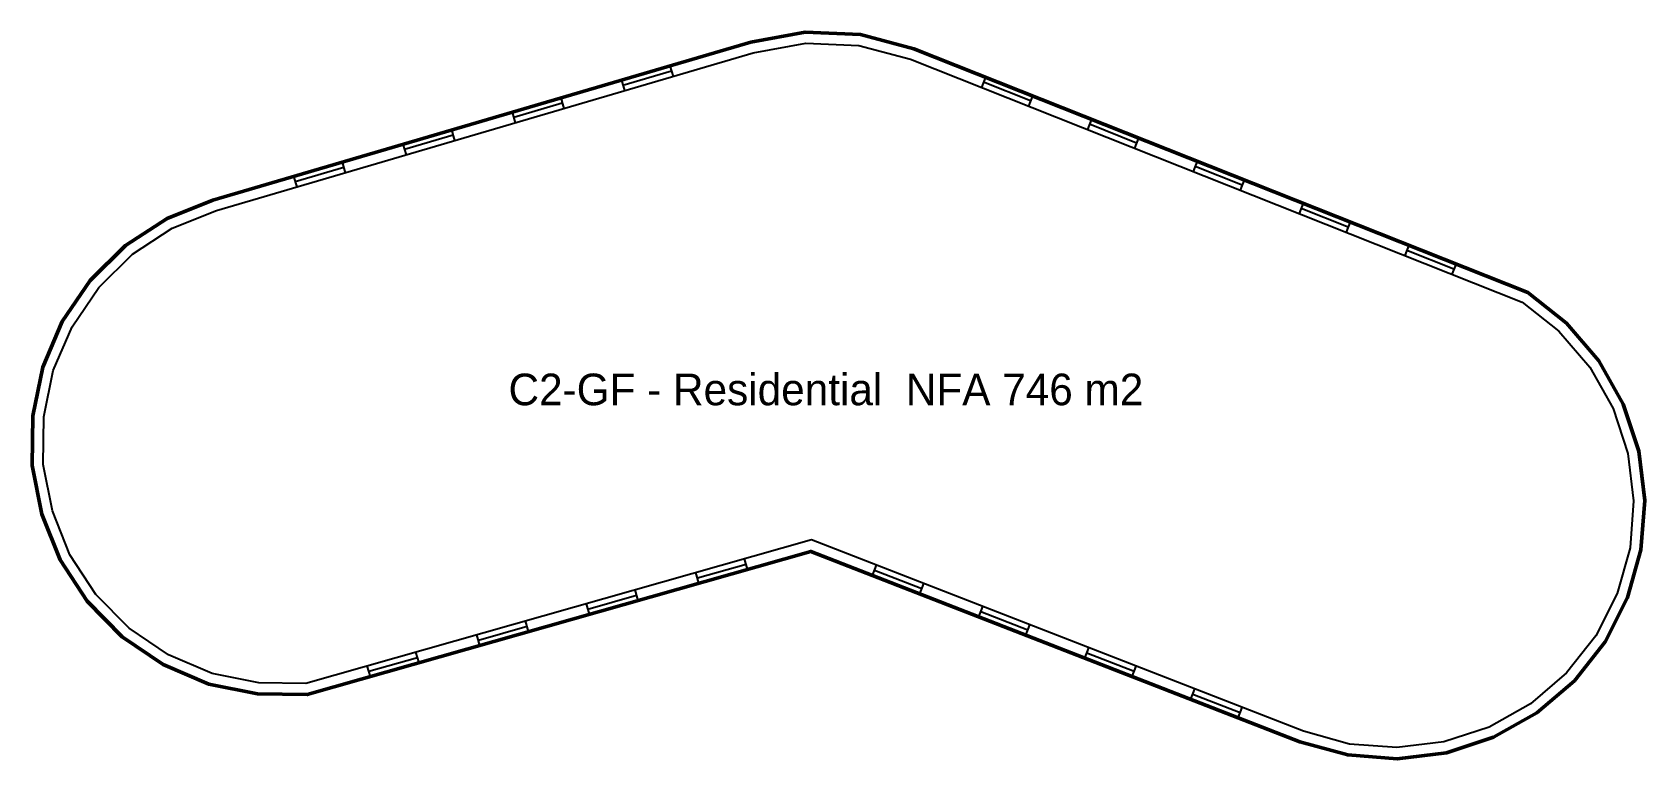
# Model space of a CAD drawing. Header units: metres. Extents: x 0 to 51, y -63 to -40.
import ezdxf
from ezdxf.enums import TextEntityAlignment as Align

# ---------------------------------------------------------------- set-up
doc = ezdxf.new("R2010")
doc.units = ezdxf.units.M
for name, color, linetype in [('TEXT', 250, 'Continuous'), ('WALL', 7, 'Continuous'), ('WINDOW', 5, 'Continuous')]:
    doc.layers.add(name, color=color, linetype=linetype)

msp = doc.modelspace()

# ---------------------------------------------------------------- linework, layer by layer
at = {"layer": 'WALL', "lineweight": 50}
msp.add_lwpolyline([(22.74, -40.33), (5.74, -45.33), (4.29, -45.91), (2.98, -46.77), (1.86, -47.87), (0.98, -49.17), (0.36, -50.61), (0.05, -52.15), (0.03, -53.72), (0.33, -55.26), (0.91, -56.71), (1.77, -58.02), (2.87, -59.14), (4.17, -60.02), (5.61, -60.64), (7.15, -60.95), (8.72, -60.97), (24.64, -56.44), (40.1, -62.46), (41.61, -62.88), (43.17, -63), (44.73, -62.81), (46.22, -62.32), (47.59, -61.55), (48.78, -60.53), (49.75, -59.3), (50.46, -57.9), (50.88, -56.39), (51, -54.83), (50.81, -53.27), (50.32, -51.78), (49.55, -50.41), (48.53, -49.22), (47.3, -48.25), (27.9, -40.54), (26.21, -40.09), (24.46, -40.02)], close=True, dxfattribs=at)
at = {"layer": 'WALL'}
msp.add_lwpolyline([(22.821, -40.671), (24.484, -40.371), (26.157, -40.438), (27.79, -40.873), (47.123, -48.556), (48.286, -49.474), (49.262, -50.612), (49.998, -51.922), (50.467, -53.347), (50.648, -54.838), (50.534, -56.329), (50.132, -57.773), (49.454, -59.111), (48.526, -60.286), (47.388, -61.262), (46.078, -61.998), (44.653, -62.467), (43.162, -62.648), (41.671, -62.534), (40.211, -62.127), (24.657, -56.071), (8.673, -60.619), (7.187, -60.6), (5.715, -60.304), (4.339, -59.712), (3.095, -58.87), (2.044, -57.799), (1.222, -56.547), (0.667, -55.161), (0.38, -53.688), (0.4, -52.187), (0.696, -50.715), (1.288, -49.339), (2.13, -48.095), (3.201, -47.044), (4.453, -46.222), (5.855, -45.661), (22.821, -40.671)], close=True, dxfattribs=at)
at = {"layer": 'WINDOW'}
for p, q in [((20.237, -41.248), (18.702, -41.7)), ((20.188, -41.081), (20.287, -41.416)), ((18.653, -41.532), (18.752, -41.868)), ((30.166, -41.44), (30.036, -41.766)), ((31.588, -42.194), (30.101, -41.603)), ((16.784, -42.264), (15.249, -42.716)), ((16.734, -42.096), (16.833, -42.432)), ((31.652, -42.031), (31.523, -42.357)), ((15.199, -42.548), (15.298, -42.884)), ((33.511, -42.77), (33.382, -43.095)), ((13.33, -43.28), (11.795, -43.732)), ((13.281, -43.112), (13.379, -43.448)), ((34.933, -43.524), (33.446, -42.933)), ((11.746, -43.564), (11.844, -43.899)), ((34.998, -43.361), (34.869, -43.686)), ((9.876, -44.296), (8.341, -44.747)), ((9.827, -44.128), (9.926, -44.464)), ((36.857, -44.1), (36.727, -44.425)), ((38.279, -44.853), (36.792, -44.262)), ((8.292, -44.579), (8.391, -44.915)), ((38.343, -44.69), (38.214, -45.016)), ((40.202, -45.429), (40.073, -45.754)), ((41.624, -46.183), (40.137, -45.592)), ((41.689, -46.02), (41.56, -46.345)), ((43.548, -46.759), (43.418, -47.084)), ((44.97, -47.512), (43.483, -46.921)), ((45.034, -47.35), (44.905, -47.675)), ((21.056, -57.278), (22.595, -56.84)), ((22.643, -57.008), (22.547, -56.672)), ((26.593, -57.2), (26.72, -56.874)), ((26.656, -57.037), (28.147, -57.618)), ((21.104, -57.446), (21.009, -57.109)), ((28.084, -57.781), (28.211, -57.455)), ((17.642, -58.431), (17.546, -58.095)), ((17.594, -58.263), (19.133, -57.825)), ((19.181, -57.993), (19.085, -57.657)), ((29.947, -58.507), (30.074, -58.18)), ((30.011, -58.344), (31.502, -58.924)), ((14.179, -59.417), (14.083, -59.08)), ((14.131, -59.248), (15.67, -58.81)), ((15.718, -58.979), (15.622, -58.642)), ((31.438, -59.087), (31.565, -58.761)), ((12.256, -59.964), (12.16, -59.627)), ((33.302, -59.813), (33.429, -59.487)), ((10.717, -60.402), (10.621, -60.065)), ((10.669, -60.234), (12.208, -59.796)), ((33.365, -59.65), (34.856, -60.23)), ((34.793, -60.393), (34.92, -60.067)), ((36.656, -61.119), (36.783, -60.793)), ((36.72, -60.956), (38.211, -61.537)), ((38.147, -61.7), (38.274, -61.374))]:
    msp.add_line(p, q, dxfattribs=at)

# ---------------------------------------------------------------- texts
at = {"layer": 'TEXT'}
msp.add_text('C2-GF - Residential  NFA 746 m2', height=1, dxfattribs=at).set_placement((25.117, -51.318), align=Align.MIDDLE_CENTER)

doc.saveas('drawing.dxf')
